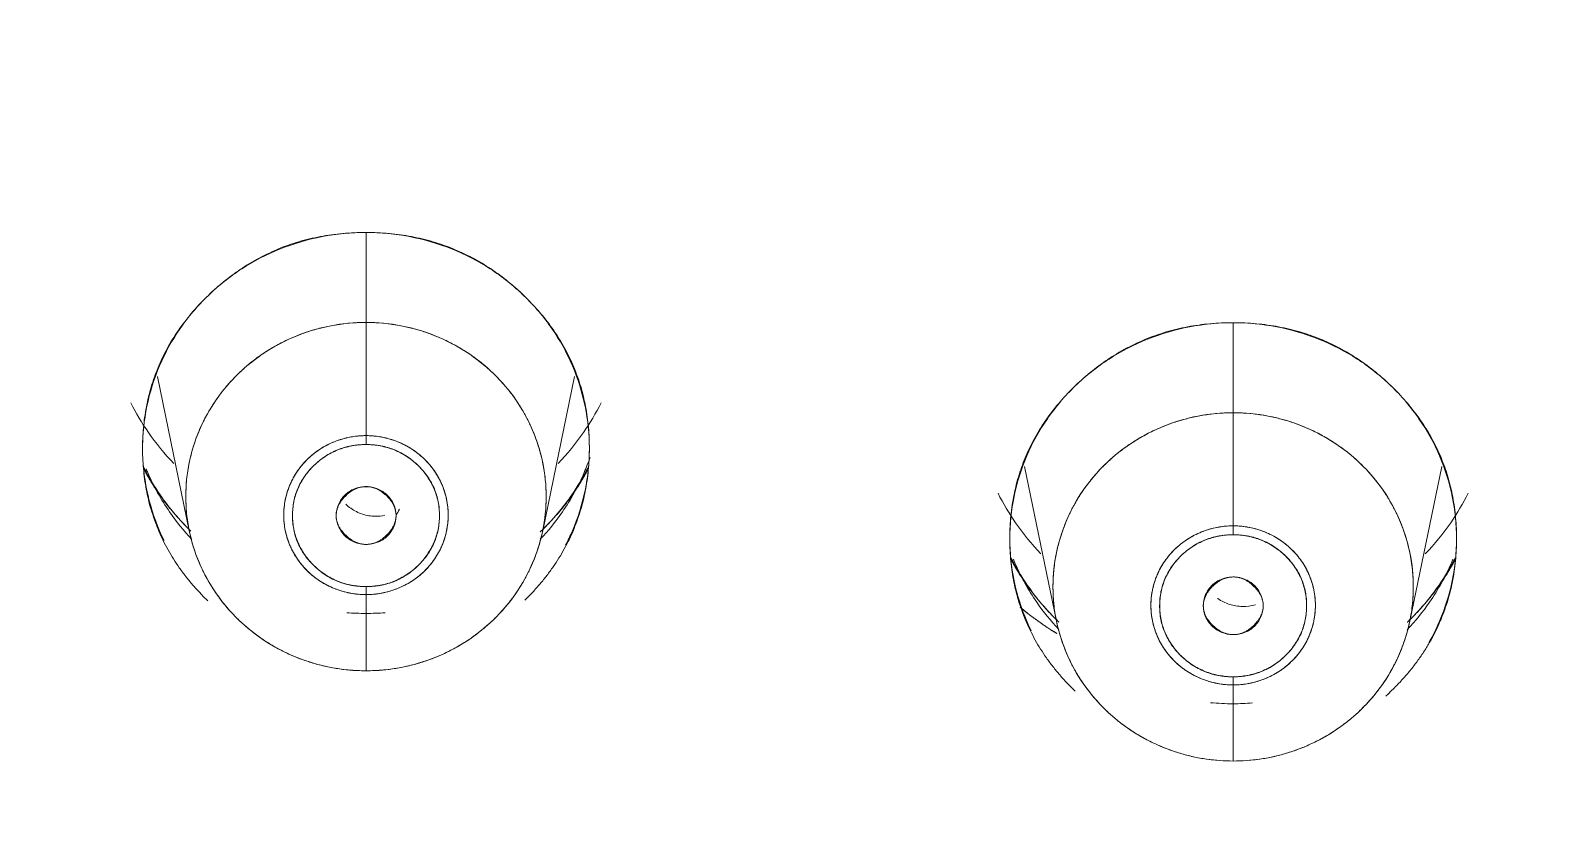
# Model space of a CAD drawing. Header units: inches. Extents: x 1105 to 1525, y -292 to 302.
# Drawn here: x 1171.19 to 1182.61, y -8.51 to -2.48 of the extents above; entities that cross this region are included whole.
import ezdxf

# ---------------------------------------------------------------- set-up
doc = ezdxf.new("R2010")
doc.units = ezdxf.units.IN
doc.header["$LTSCALE"] = 2.42
doc.header["$MEASUREMENT"] = 0
doc.layers.get('0').update_dxf_attribs({"linetype": 'CONTINUOUS'})

msp = doc.modelspace()

# ---------------------------------------------------------------- linework, layer by layer
at = {"linetype": 'Continuous', "lineweight": 18, "extrusion": (0, 1, 0)}
for p, q in [((1172.137, -5.074), (1172.376, -6.231)), ((1175.025, -6.231), (1175.264, -5.074)), ((1178.637, -5.75), (1178.876, -6.907)), ((1181.525, -6.907), (1181.764, -5.75))]:
    msp.add_line(p, q, dxfattribs=at)
at = {"linetype": 'Continuous', "lineweight": 18}
for points, degree, knots in [([(1183.16, -24.844), (1173.054, -20.203), (1165.122, -12.575), (1157.612, -5.352), (1152.851, 3.801), (1148.1, 12.935), (1146.579, 23.056), (1145.102, 32.89), (1146.829, 42.688), (1148.577, 52.61), (1153.437, 61.514), (1158.373, 70.556), (1166.012, 77.63), (1173.092, 84.183), (1181.872, 88.451), (1188.537, 91.69), (1195.817, 93.394)], 2, [0, 0, 0, 0.125, 0.125, 0.25, 0.25, 0.375, 0.375, 0.5, 0.5, 0.625, 0.625, 0.75, 0.75, 0.875, 0.875, 1, 1, 1]), ([(1195.817, 93.394), (1194.604, 93.111), (1192.161, 92.467), (1188.553, 91.294), (1184.946, 89.889), (1181.244, 88.191), (1177.326, 86.085), (1173.184, 83.461), (1169.003, 80.328), (1165, 76.776), (1161.318, 72.914), (1157.993, 68.788), (1155.031, 64.407), (1152.453, 59.802), (1150.289, 55.026), (1148.555, 50.141), (1147.254, 45.198), (1146.376, 40.219), (1145.911, 35.194), (1145.864, 30.105), (1146.249, 24.963), (1147.079, 19.816), (1148.354, 14.729), (1150.061, 9.758), (1152.188, 4.944), (1154.719, 0.32), (1157.639, -4.089), (1160.936, -8.26), (1164.57, -12.14), (1168.497, -15.693), (1172.779, -18.975), (1177.638, -22.093), (1181.216, -23.951), (1183.16, -24.844)], 3, [0, 0, 0, 0, 0.02331, 0.047285, 0.07108, 0.095945, 0.123802, 0.154795, 0.1884, 0.222556, 0.25624, 0.289837, 0.323579, 0.357347, 0.390978, 0.424296, 0.45713, 0.48953, 0.52189, 0.554616, 0.587855, 0.621501, 0.655267, 0.688982, 0.722689, 0.756391, 0.790045, 0.823824, 0.857771, 0.891138, 0.924242, 0.959792, 1, 1, 1, 1]), ([(1195.887, 93.19), (1194.269, 92.811), (1192.665, 92.372), (1189.498, 91.376), (1187.934, 90.819), (1184.855, 89.592), (1183.34, 88.921), (1180.368, 87.468), (1178.911, 86.687), (1176.063, 85.018), (1174.672, 84.131), (1171.966, 82.256), (1170.649, 81.268), (1168.1, 79.198), (1166.866, 78.116), (1164.488, 75.862), (1163.344, 74.692), (1161.153, 72.269), (1160.105, 71.017), (1158.113, 68.438), (1157.168, 67.112), (1155.387, 64.394), (1154.55, 63.001), (1152.99, 60.158), (1152.267, 58.708), (1150.938, 55.758), (1150.332, 54.258), (1149.241, 51.218), (1148.756, 49.678), (1147.91, 46.566), (1147.549, 44.995), (1146.953, 41.829), (1146.718, 40.235), (1146.376, 37.035), (1146.269, 35.429), (1146.182, 32.212), (1146.202, 30.603), (1146.372, 27.389), (1146.52, 25.786), (1146.944, 22.595), (1147.22, 21.007), (1147.897, 17.857), (1148.298, 16.294), (1149.223, 13.203), (1149.748, 11.675), (1150.916, 8.662), (1151.56, 7.178), (1152.965, 4.26), (1153.725, 2.828), (1155.357, 0.023), (1156.229, -1.349), (1158.08, -4.024), (1159.058, -5.327), (1161.116, -7.857), (1162.195, -9.084), (1164.448, -11.454), (1165.622, -12.597), (1168.057, -14.792), (1169.318, -15.845), (1171.92, -17.853), (1173.26, -18.809), (1176.014, -20.619), (1177.427, -21.473), (1179.594, -22.672), (1180.325, -23.059), (1181.8, -23.805), (1182.545, -24.164), (1183.297, -24.509)], 3, [0, 0, 0, 0, 0.03125, 0.03125, 0.0625, 0.0625, 0.09375, 0.09375, 0.125, 0.125, 0.15625, 0.15625, 0.1875, 0.1875, 0.21875, 0.21875, 0.25, 0.25, 0.28125, 0.28125, 0.3125, 0.3125, 0.34375, 0.34375, 0.375, 0.375, 0.40625, 0.40625, 0.4375, 0.4375, 0.46875, 0.46875, 0.5, 0.5, 0.53125, 0.53125, 0.5625, 0.5625, 0.59375, 0.59375, 0.625, 0.625, 0.65625, 0.65625, 0.6875, 0.6875, 0.71875, 0.71875, 0.75, 0.75, 0.78125, 0.78125, 0.8125, 0.8125, 0.84375, 0.84375, 0.875, 0.875, 0.90625, 0.90625, 0.9375, 0.9375, 0.96875, 0.96875, 0.984375, 0.984375, 1, 1, 1, 1]), ([(1183.289, -24.505), (1181.354, -23.617), (1177.792, -21.767), (1172.956, -18.664), (1168.694, -15.396), (1164.784, -11.86), (1161.167, -7.998), (1157.885, -3.846), (1154.979, 0.543), (1152.459, 5.146), (1150.342, 9.938), (1148.642, 14.885), (1147.374, 19.949), (1146.548, 25.073), (1146.164, 30.191), (1146.211, 35.257), (1146.674, 40.259), (1147.548, 45.215), (1148.843, 50.135), (1150.569, 54.998), (1152.723, 59.751), (1155.289, 64.335), (1158.238, 68.696), (1161.548, 72.803), (1165.213, 76.647), (1169.197, 80.184), (1173.359, 83.302), (1177.482, 85.914), (1181.382, 88.011), (1185.067, 89.7), (1188.657, 91.099), (1192.249, 92.266), (1194.68, 92.907), (1195.887, 93.19)], 3, [0, 0, 0, 0, 0.040208, 0.075758, 0.108862, 0.142229, 0.176176, 0.209955, 0.243609, 0.277311, 0.311018, 0.344733, 0.378499, 0.412145, 0.445384, 0.47811, 0.51047, 0.54287, 0.575704, 0.609022, 0.642653, 0.676421, 0.710163, 0.74376, 0.777444, 0.8116, 0.845205, 0.876198, 0.904055, 0.92892, 0.952715, 0.97669, 1, 1, 1, 1]), ([(1195.942, 92.944), (1195.278, 92.788), (1193.932, 92.452), (1191.85, 91.861), (1189.626, 91.148), (1187.206, 90.273), (1184.57, 89.197), (1181.68, 87.861), (1178.509, 86.193), (1175.108, 84.144), (1171.604, 81.714), (1168.128, 78.936), (1164.76, 75.832), (1161.565, 72.424), (1158.626, 68.779), (1156.017, 64.998), (1153.763, 61.162), (1151.828, 57.263), (1150.148, 53.183), (1148.696, 48.764), (1147.526, 43.952), (1146.74, 38.894), (1146.394, 33.871), (1146.456, 29.107), (1146.854, 24.645), (1147.546, 20.374), (1148.538, 16.159), (1149.858, 11.935), (1151.527, 7.71), (1153.556, 3.523), (1155.953, -0.594), (1158.733, -4.617), (1161.903, -8.507), (1165.434, -12.192), (1169.312, -15.634), (1173.576, -18.842), (1178.27, -21.793), (1181.643, -23.525), (1183.389, -24.327)], 3, [0, 0, 0, 0, 0.012877, 0.026182, 0.040866, 0.057017, 0.074851, 0.094746, 0.117357, 0.142822, 0.1702, 0.198546, 0.22774, 0.257817, 0.288122, 0.317765, 0.346344, 0.374075, 0.40202, 0.431901, 0.46441, 0.498312, 0.531537, 0.562478, 0.591123, 0.618801, 0.646723, 0.67536, 0.704779, 0.734836, 0.765433, 0.796801, 0.829058, 0.861893, 0.894616, 0.928155, 0.963584, 1, 1, 1, 1]), ([(1183.475, -24.204), (1181.734, -23.404), (1178.372, -21.678), (1173.692, -18.736), (1169.441, -15.537), (1165.576, -12.106), (1162.055, -8.433), (1158.895, -4.554), (1156.123, -0.544), (1153.734, 3.56), (1151.711, 7.734), (1150.047, 11.946), (1148.731, 16.157), (1147.742, 20.36), (1147.053, 24.618), (1146.656, 29.066), (1146.594, 33.815), (1146.939, 38.822), (1147.722, 43.865), (1148.889, 48.662), (1150.336, 53.068), (1152.011, 57.135), (1153.94, 61.022), (1156.188, 64.846), (1158.788, 68.615), (1161.718, 72.249), (1164.903, 75.646), (1168.261, 78.741), (1171.726, 81.511), (1175.219, 83.933), (1178.61, 85.976), (1181.771, 87.638), (1184.652, 88.97), (1187.28, 90.043), (1189.693, 90.915), (1191.91, 91.625), (1193.986, 92.214), (1195.327, 92.55), (1195.989, 92.705)], 3, [0, 0, 0, 0, 0.036416, 0.071845, 0.105384, 0.138107, 0.170942, 0.203199, 0.234567, 0.265164, 0.295221, 0.32464, 0.353277, 0.381199, 0.408877, 0.437522, 0.468463, 0.501688, 0.53559, 0.568099, 0.59798, 0.625925, 0.653656, 0.682235, 0.711878, 0.742183, 0.77226, 0.801454, 0.8298, 0.857178, 0.882643, 0.905254, 0.925149, 0.942983, 0.959134, 0.973818, 0.987123, 1, 1, 1, 1]), ([(1195.989, 92.705), (1190.909, 91.516), (1186.093, 89.553), (1178.41, 86.421), (1171.798, 81.502), (1163.367, 75.231), (1157.464, 66.671), (1151.741, 58.371), (1148.987, 48.775), (1147.391, 43.216), (1146.878, 37.49), (1146.396, 32.1), (1146.878, 26.727), (1147.761, 16.884), (1151.751, 7.786), (1153.875, 2.943), (1156.81, -1.487), (1159.909, -6.167), (1163.819, -10.247), (1167.839, -14.442), (1172.559, -17.845), (1177.695, -21.549), (1183.475, -24.204)], 2, [0, 0, 0, 0.125, 0.125, 0.25, 0.25, 0.375, 0.375, 0.5, 0.5, 0.5625, 0.5625, 0.625, 0.625, 0.75, 0.75, 0.8125, 0.8125, 0.875, 0.875, 0.9375, 0.9375, 1, 1, 1]), ([(1181.299, -25.267), (1178.565, -23.938), (1173.289, -20.914), (1166.096, -15.37), (1159.761, -8.923), (1154.404, -1.695), (1150.129, 6.176), (1147.016, 14.541), (1145.124, 23.24), (1144.7, 29.152), (1144.7, 32.107)], 3, [0, 0, 0, 0, 0.125, 0.25, 0.375, 0.5, 0.625, 0.75, 0.875, 1, 1, 1, 1]), ([(1146.442, 13.676), (1146.707, 12.831), (1147.323, 10.992), (1148.422, 8.138), (1149.773, 5.076), (1151.355, 1.962), (1153.141, -1.124), (1154.99, -3.944), (1156.927, -6.599), (1159.002, -9.176), (1161.479, -11.936), (1164.399, -14.828), (1167.806, -17.791), (1171.739, -20.752), (1176.104, -23.553), (1179.234, -25.214), (1180.83, -25.981)], 3, [0, 0, 0, 0, 0.04888, 0.107521, 0.171529, 0.236779, 0.30327, 0.371003, 0.42517, 0.486582, 0.555287, 0.631283, 0.71457, 0.805147, 0.903011, 1, 1, 1, 1]), ([(1173.701, -3.996), (1173.591, -3.996), (1173.481, -4.006), (1173.266, -4.048), (1173.161, -4.078), (1172.958, -4.16), (1172.861, -4.21), (1172.679, -4.327), (1172.594, -4.395), (1172.439, -4.544), (1172.369, -4.627), (1172.247, -4.803), (1172.196, -4.897), (1172.112, -5.092), (1172.08, -5.194), (1172.037, -5.402), (1172.026, -5.507), (1172.026, -5.719), (1172.037, -5.825), (1172.08, -6.033), (1172.112, -6.134), (1172.164, -6.256), (1172.175, -6.281), (1172.187, -6.304)], 3, [0, 0, 0, 0, 0.097575, 0.097575, 0.195151, 0.195151, 0.292726, 0.292726, 0.390301, 0.390301, 0.487876, 0.487876, 0.585452, 0.585452, 0.683027, 0.683027, 0.780602, 0.780602, 0.878177, 0.878177, 0.975753, 0.975753, 1, 1, 1, 1]), ([(1172.516, -6.757), (1172.026, -6.284), (1172.026, -4.944), (1173.006, -3.996), (1173.701, -3.996)], 2, [0, 0, 0, 0.333319, 0.66666, 1, 1, 1]), ([(1175.197, -6.339), (1175.215, -6.304), (1175.232, -6.268), (1175.289, -6.134), (1175.321, -6.033), (1175.364, -5.825), (1175.375, -5.719), (1175.375, -5.507), (1175.364, -5.402), (1175.321, -5.194), (1175.289, -5.092), (1175.206, -4.897), (1175.154, -4.803), (1175.032, -4.627), (1174.962, -4.544), (1174.807, -4.395), (1174.722, -4.327), (1174.54, -4.21), (1174.443, -4.16), (1174.24, -4.078), (1174.135, -4.048), (1173.92, -4.006), (1173.81, -3.996), (1173.701, -3.996)], 3, [0, 0, 0, 0, 0.035796, 0.035796, 0.132217, 0.132217, 0.228637, 0.228637, 0.325057, 0.325057, 0.421478, 0.421478, 0.517898, 0.517898, 0.614318, 0.614318, 0.710739, 0.710739, 0.807159, 0.807159, 0.90358, 0.90358, 1, 1, 1, 1]), ([(1173.701, -3.996), (1174.394, -3.996), (1175.375, -4.942), (1175.375, -6.277), (1174.892, -6.75)], 2, [0, 0, 0, 0.334176, 0.668351, 1, 1, 1]), ([(1173.701, -7.28), (1173.612, -7.28), (1173.524, -7.272), (1173.35, -7.238), (1173.265, -7.213), (1173.102, -7.148), (1173.024, -7.108), (1172.877, -7.013), (1172.808, -6.958), (1172.683, -6.837), (1172.627, -6.771), (1172.528, -6.629), (1172.486, -6.553), (1172.419, -6.396), (1172.393, -6.314), (1172.358, -6.146), (1172.35, -6.061), (1172.35, -5.89), (1172.358, -5.804), (1172.393, -5.637), (1172.419, -5.555), (1172.486, -5.397), (1172.528, -5.321), (1172.627, -5.179), (1172.683, -5.113), (1172.808, -4.992), (1172.877, -4.938), (1173.024, -4.843), (1173.102, -4.802), (1173.265, -4.737), (1173.35, -4.712), (1173.524, -4.679), (1173.612, -4.67), (1173.701, -4.67)], 3, [0, 0, 0, 0, 0.0625, 0.0625, 0.125, 0.125, 0.1875, 0.1875, 0.25, 0.25, 0.3125, 0.3125, 0.375, 0.375, 0.4375, 0.4375, 0.5, 0.5, 0.5625, 0.5625, 0.625, 0.625, 0.6875, 0.6875, 0.75, 0.75, 0.8125, 0.8125, 0.875, 0.875, 0.9375, 0.9375, 1, 1, 1, 1]), ([(1173.701, -4.67), (1173.789, -4.67), (1173.877, -4.679), (1174.051, -4.712), (1174.136, -4.737), (1174.299, -4.802), (1174.377, -4.843), (1174.524, -4.938), (1174.593, -4.992), (1174.718, -5.113), (1174.775, -5.179), (1174.873, -5.321), (1174.915, -5.397), (1174.982, -5.555), (1175.008, -5.637), (1175.043, -5.804), (1175.051, -5.89), (1175.051, -6.061), (1175.043, -6.146), (1175.008, -6.314), (1174.982, -6.396), (1174.915, -6.553), (1174.873, -6.629), (1174.775, -6.771), (1174.718, -6.837), (1174.593, -6.958), (1174.524, -7.013), (1174.377, -7.108), (1174.299, -7.148), (1174.136, -7.213), (1174.051, -7.238), (1173.877, -7.272), (1173.789, -7.28), (1173.701, -7.28)], 3, [0, 0, 0, 0, 0.0625, 0.0625, 0.125, 0.125, 0.1875, 0.1875, 0.25, 0.25, 0.3125, 0.3125, 0.375, 0.375, 0.4375, 0.4375, 0.5, 0.5, 0.5625, 0.5625, 0.625, 0.625, 0.6875, 0.6875, 0.75, 0.75, 0.8125, 0.8125, 0.875, 0.875, 0.9375, 0.9375, 1, 1, 1, 1]), ([(1180.201, -4.672), (1180.091, -4.672), (1179.981, -4.682), (1179.766, -4.724), (1179.661, -4.755), (1179.458, -4.836), (1179.361, -4.886), (1179.179, -5.003), (1179.094, -5.071), (1178.939, -5.221), (1178.869, -5.303), (1178.747, -5.479), (1178.696, -5.573), (1178.612, -5.768), (1178.58, -5.87), (1178.537, -6.078), (1178.526, -6.184), (1178.526, -6.395), (1178.537, -6.501), (1178.58, -6.709), (1178.612, -6.811), (1178.664, -6.933), (1178.675, -6.957), (1178.687, -6.98)], 3, [0, 0, 0, 0, 0.097575, 0.097575, 0.195151, 0.195151, 0.292726, 0.292726, 0.390301, 0.390301, 0.487876, 0.487876, 0.585452, 0.585452, 0.683027, 0.683027, 0.780602, 0.780602, 0.878177, 0.878177, 0.975753, 0.975753, 1, 1, 1, 1]), ([(1179.016, -7.433), (1178.526, -6.96), (1178.526, -5.62), (1179.506, -4.672), (1180.201, -4.672)], 2, [0, 0, 0, 0.333319, 0.66666, 1, 1, 1]), ([(1181.667, -7.069), (1181.697, -7.017), (1181.724, -6.963), (1181.789, -6.811), (1181.821, -6.709), (1181.864, -6.501), (1181.875, -6.395), (1181.875, -6.184), (1181.864, -6.078), (1181.821, -5.87), (1181.789, -5.768), (1181.706, -5.573), (1181.654, -5.479), (1181.532, -5.303), (1181.462, -5.221), (1181.307, -5.071), (1181.222, -5.003), (1181.04, -4.886), (1180.943, -4.836), (1180.74, -4.755), (1180.635, -4.724), (1180.42, -4.682), (1180.31, -4.672), (1180.201, -4.672)], 3, [0, 0, 0, 0, 0.053232, 0.053232, 0.147909, 0.147909, 0.242586, 0.242586, 0.337262, 0.337262, 0.431939, 0.431939, 0.526616, 0.526616, 0.621293, 0.621293, 0.71597, 0.71597, 0.810646, 0.810646, 0.905323, 0.905323, 1, 1, 1, 1]), ([(1180.201, -4.672), (1180.894, -4.672), (1181.875, -5.619), (1181.875, -6.958), (1181.364, -7.452), (1181.344, -7.471)], 2, [0, 0, 0, 0.328859, 0.657719, 0.986578, 1, 1, 1]), ([(1171.938, -5.273), (1171.977, -5.35), (1172.021, -5.424), (1172.127, -5.577), (1172.19, -5.655), (1172.26, -5.728)], 3, [0, 0, 0, 0, 0.461241, 0.461241, 1, 1, 1, 1]), ([(1172.26, -5.728), (1172.19, -5.655), (1172.127, -5.577), (1172.021, -5.424), (1171.977, -5.35), (1171.938, -5.273)], 3, [0, 0, 0, 0, 0.538758, 0.538758, 1, 1, 1, 1]), ([(1175.141, -5.728), (1175.211, -5.655), (1175.274, -5.577), (1175.38, -5.424), (1175.424, -5.35), (1175.463, -5.273)], 3, [0, 0, 0, 0, 0.538758, 0.538758, 1, 1, 1, 1]), ([(1175.463, -5.273), (1175.424, -5.35), (1175.38, -5.424), (1175.274, -5.577), (1175.211, -5.655), (1175.141, -5.728)], 3, [0, 0, 0, 0, 0.461241, 0.461241, 1, 1, 1, 1]), ([(1180.201, -7.956), (1180.112, -7.956), (1180.024, -7.948), (1179.85, -7.914), (1179.765, -7.889), (1179.602, -7.824), (1179.524, -7.784), (1179.377, -7.689), (1179.308, -7.634), (1179.183, -7.514), (1179.127, -7.447), (1179.028, -7.305), (1178.986, -7.23), (1178.919, -7.072), (1178.893, -6.99), (1178.858, -6.822), (1178.85, -6.737), (1178.85, -6.566), (1178.858, -6.481), (1178.893, -6.313), (1178.919, -6.231), (1178.986, -6.073), (1179.028, -5.997), (1179.127, -5.855), (1179.183, -5.789), (1179.308, -5.668), (1179.377, -5.614), (1179.524, -5.519), (1179.602, -5.479), (1179.765, -5.413), (1179.85, -5.388), (1180.024, -5.355), (1180.112, -5.347), (1180.201, -5.347)], 3, [0, 0, 0, 0, 0.0625, 0.0625, 0.125, 0.125, 0.1875, 0.1875, 0.25, 0.25, 0.3125, 0.3125, 0.375, 0.375, 0.4375, 0.4375, 0.5, 0.5, 0.5625, 0.5625, 0.625, 0.625, 0.6875, 0.6875, 0.75, 0.75, 0.8125, 0.8125, 0.875, 0.875, 0.9375, 0.9375, 1, 1, 1, 1]), ([(1180.201, -5.347), (1180.289, -5.347), (1180.377, -5.355), (1180.551, -5.388), (1180.636, -5.413), (1180.799, -5.479), (1180.877, -5.519), (1181.024, -5.614), (1181.093, -5.668), (1181.218, -5.789), (1181.275, -5.855), (1181.373, -5.997), (1181.415, -6.073), (1181.482, -6.231), (1181.508, -6.313), (1181.543, -6.481), (1181.551, -6.566), (1181.551, -6.737), (1181.543, -6.822), (1181.508, -6.99), (1181.482, -7.072), (1181.415, -7.23), (1181.373, -7.305), (1181.275, -7.447), (1181.218, -7.514), (1181.093, -7.634), (1181.024, -7.689), (1180.877, -7.784), (1180.799, -7.824), (1180.636, -7.889), (1180.551, -7.914), (1180.377, -7.948), (1180.289, -7.956), (1180.201, -7.956)], 3, [0, 0, 0, 0, 0.0625, 0.0625, 0.125, 0.125, 0.1875, 0.1875, 0.25, 0.25, 0.3125, 0.3125, 0.375, 0.375, 0.4375, 0.4375, 0.5, 0.5, 0.5625, 0.5625, 0.625, 0.625, 0.6875, 0.6875, 0.75, 0.75, 0.8125, 0.8125, 0.875, 0.875, 0.9375, 0.9375, 1, 1, 1, 1]), ([(1173.701, -5.518), (1173.66, -5.518), (1173.62, -5.522), (1173.541, -5.537), (1173.502, -5.549), (1173.427, -5.578), (1173.391, -5.597), (1173.324, -5.64), (1173.293, -5.665), (1173.236, -5.72), (1173.21, -5.75), (1173.165, -5.815), (1173.146, -5.85), (1173.115, -5.922), (1173.104, -5.959), (1173.088, -6.036), (1173.084, -6.075), (1173.084, -6.153), (1173.088, -6.192), (1173.104, -6.268), (1173.115, -6.306), (1173.146, -6.378), (1173.165, -6.412), (1173.21, -6.477), (1173.236, -6.507), (1173.293, -6.563), (1173.324, -6.587), (1173.391, -6.631), (1173.427, -6.649), (1173.502, -6.679), (1173.541, -6.69), (1173.62, -6.706), (1173.66, -6.709), (1173.701, -6.709)], 3, [0, 0, 0, 0, 0.0625, 0.0625, 0.125, 0.125, 0.1875, 0.1875, 0.25, 0.25, 0.3125, 0.3125, 0.375, 0.375, 0.4375, 0.4375, 0.5, 0.5, 0.5625, 0.5625, 0.625, 0.625, 0.6875, 0.6875, 0.75, 0.75, 0.8125, 0.8125, 0.875, 0.875, 0.9375, 0.9375, 1, 1, 1, 1]), ([(1173.701, -6.649), (1173.664, -6.649), (1173.628, -6.645), (1173.558, -6.632), (1173.523, -6.622), (1173.456, -6.595), (1173.424, -6.578), (1173.365, -6.54), (1173.337, -6.518), (1173.286, -6.468), (1173.263, -6.441), (1173.223, -6.383), (1173.205, -6.352), (1173.178, -6.288), (1173.167, -6.255), (1173.153, -6.186), (1173.15, -6.152), (1173.15, -6.082), (1173.153, -6.047), (1173.167, -5.979), (1173.178, -5.945), (1173.205, -5.881), (1173.223, -5.85), (1173.263, -5.792), (1173.286, -5.765), (1173.337, -5.716), (1173.365, -5.694), (1173.424, -5.655), (1173.456, -5.639), (1173.523, -5.612), (1173.558, -5.602), (1173.628, -5.588), (1173.664, -5.585), (1173.701, -5.585)], 3, [0, 0, 0, 0, 0.0625, 0.0625, 0.125, 0.125, 0.1875, 0.1875, 0.25, 0.25, 0.3125, 0.3125, 0.375, 0.375, 0.4375, 0.4375, 0.5, 0.5, 0.5625, 0.5625, 0.625, 0.625, 0.6875, 0.6875, 0.75, 0.75, 0.8125, 0.8125, 0.875, 0.875, 0.9375, 0.9375, 1, 1, 1, 1]), ([(1173.701, -6.709), (1173.741, -6.709), (1173.781, -6.706), (1173.86, -6.69), (1173.899, -6.679), (1173.974, -6.649), (1174.01, -6.631), (1174.077, -6.587), (1174.108, -6.563), (1174.165, -6.507), (1174.191, -6.477), (1174.236, -6.412), (1174.255, -6.378), (1174.286, -6.306), (1174.297, -6.268), (1174.313, -6.192), (1174.317, -6.153), (1174.317, -6.075), (1174.313, -6.036), (1174.297, -5.959), (1174.286, -5.922), (1174.255, -5.85), (1174.236, -5.815), (1174.191, -5.75), (1174.165, -5.72), (1174.108, -5.665), (1174.077, -5.64), (1174.01, -5.597), (1173.974, -5.578), (1173.899, -5.549), (1173.86, -5.537), (1173.781, -5.522), (1173.741, -5.518), (1173.701, -5.518)], 3, [0, 0, 0, 0, 0.0625, 0.0625, 0.125, 0.125, 0.1875, 0.1875, 0.25, 0.25, 0.3125, 0.3125, 0.375, 0.375, 0.4375, 0.4375, 0.5, 0.5, 0.5625, 0.5625, 0.625, 0.625, 0.6875, 0.6875, 0.75, 0.75, 0.8125, 0.8125, 0.875, 0.875, 0.9375, 0.9375, 1, 1, 1, 1]), ([(1173.701, -5.585), (1173.737, -5.585), (1173.773, -5.588), (1173.843, -5.602), (1173.878, -5.612), (1173.945, -5.639), (1173.977, -5.655), (1174.036, -5.694), (1174.064, -5.716), (1174.115, -5.765), (1174.138, -5.792), (1174.178, -5.85), (1174.196, -5.881), (1174.223, -5.945), (1174.234, -5.979), (1174.248, -6.047), (1174.251, -6.082), (1174.251, -6.152), (1174.248, -6.186), (1174.234, -6.255), (1174.223, -6.288), (1174.196, -6.352), (1174.178, -6.383), (1174.138, -6.441), (1174.115, -6.468), (1174.064, -6.518), (1174.036, -6.54), (1173.977, -6.578), (1173.945, -6.595), (1173.878, -6.622), (1173.843, -6.632), (1173.773, -6.645), (1173.737, -6.649), (1173.701, -6.649)], 3, [0, 0, 0, 0, 0.0625, 0.0625, 0.125, 0.125, 0.1875, 0.1875, 0.25, 0.25, 0.3125, 0.3125, 0.375, 0.375, 0.4375, 0.4375, 0.5, 0.5, 0.5625, 0.5625, 0.625, 0.625, 0.6875, 0.6875, 0.75, 0.75, 0.8125, 0.8125, 0.875, 0.875, 0.9375, 0.9375, 1, 1, 1, 1]), ([(1175.007, -6.294), (1175.067, -6.231), (1175.123, -6.162), (1175.237, -5.997), (1175.292, -5.898), (1175.352, -5.757), (1175.367, -5.719), (1175.38, -5.681)], 3, [0, 0, 0, 0, 0.361583, 0.361583, 0.829803, 0.829803, 1, 1, 1, 1]), ([(1172.036, -5.759), (1172.072, -5.829), (1172.113, -5.897), (1172.225, -6.059), (1172.303, -6.151), (1172.388, -6.234)], 3, [0, 0, 0, 0, 0.39985, 0.39985, 1, 1, 1, 1]), ([(1172.054, -5.768), (1172.057, -5.777), (1172.061, -5.786), (1172.109, -5.898), (1172.164, -5.997), (1172.279, -6.163), (1172.335, -6.232), (1172.396, -6.296)], 3, [0, 0, 0, 0, 0.04709, 0.04709, 0.582208, 0.582208, 1, 1, 1, 1]), ([(1172.396, -6.296), (1172.335, -6.232), (1172.279, -6.163), (1172.164, -5.997), (1172.109, -5.898), (1172.061, -5.786), (1172.057, -5.777), (1172.054, -5.768)], 3, [0, 0, 0, 0, 0.417793, 0.417793, 0.95291, 0.95291, 1, 1, 1, 1]), ([(1175.362, -5.775), (1175.232, -6.022), (1175.009, -6.237), (1175.006, -6.24)], 2, [0, 0, 0, 0.985469, 1, 1, 1]), ([(1175.006, -6.24), (1175.008, -6.238), (1175.01, -6.236), (1175.098, -6.151), (1175.176, -6.059), (1175.288, -5.897), (1175.329, -5.829), (1175.365, -5.759)], 3, [0, 0, 0, 0, 0.014636, 0.014636, 0.606002, 0.606002, 1, 1, 1, 1]), ([(1175.347, -5.767), (1175.344, -5.776), (1175.34, -5.786), (1175.292, -5.898), (1175.237, -5.997), (1175.123, -6.162), (1175.067, -6.231), (1175.007, -6.294)], 3, [0, 0, 0, 0, 0.047946, 0.047946, 0.585147, 0.585147, 1, 1, 1, 1]), ([(1173.926, -6.117), (1173.926, -6.089), (1173.92, -6.06), (1173.897, -6.008), (1173.88, -5.984), (1173.839, -5.944), (1173.814, -5.928), (1173.759, -5.906), (1173.73, -5.901), (1173.671, -5.9), (1173.642, -5.906), (1173.588, -5.927), (1173.563, -5.943), (1173.522, -5.983), (1173.505, -6.007), (1173.483, -6.06), (1173.477, -6.088), (1173.477, -6.117)], 3, [0, 0, 0, 0, 0.125, 0.125, 0.25, 0.25, 0.375, 0.375, 0.5, 0.5, 0.625, 0.625, 0.75, 0.75, 0.875, 0.875, 1, 1, 1, 1]), ([(1173.477, -6.117), (1173.478, -6.039), (1173.616, -5.901), (1173.702, -5.9), (1173.783, -5.9), (1173.856, -5.97), (1173.925, -6.037), (1173.926, -6.117)], 2, [0, 0, 0, 0.25, 0.5, 0.5, 0.75, 0.75, 1, 1, 1]), ([(1173.842, -6.115), (1173.818, -6.12), (1173.762, -6.126), (1173.672, -6.111), (1173.599, -6.074), (1173.561, -6.043), (1173.549, -6.031)], 3, [0, 0, 0, 0, 0.22914, 0.538236, 0.845989, 1, 1, 1, 1]), ([(1178.438, -5.95), (1178.477, -6.026), (1178.521, -6.1), (1178.627, -6.253), (1178.69, -6.331), (1178.76, -6.404)], 3, [0, 0, 0, 0, 0.461241, 0.461241, 1, 1, 1, 1]), ([(1178.76, -6.404), (1178.69, -6.331), (1178.627, -6.253), (1178.521, -6.1), (1178.477, -6.026), (1178.438, -5.95)], 3, [0, 0, 0, 0, 0.538758, 0.538758, 1, 1, 1, 1]), ([(1181.641, -6.404), (1181.711, -6.331), (1181.774, -6.253), (1181.88, -6.1), (1181.924, -6.026), (1181.963, -5.95)], 3, [0, 0, 0, 0, 0.538758, 0.538758, 1, 1, 1, 1]), ([(1181.963, -5.95), (1181.924, -6.026), (1181.88, -6.1), (1181.774, -6.253), (1181.711, -6.331), (1181.641, -6.404)], 3, [0, 0, 0, 0, 0.461241, 0.461241, 1, 1, 1, 1]), ([(1173.477, -6.117), (1173.477, -6.145), (1173.483, -6.173), (1173.505, -6.224), (1173.522, -6.248), (1173.563, -6.289), (1173.588, -6.305), (1173.642, -6.327), (1173.671, -6.333), (1173.73, -6.333), (1173.759, -6.328), (1173.814, -6.307), (1173.839, -6.291), (1173.88, -6.251), (1173.897, -6.227), (1173.92, -6.174), (1173.926, -6.146), (1173.926, -6.117)], 3, [0, 0, 0, 0, 0.125, 0.125, 0.25, 0.25, 0.375, 0.375, 0.5, 0.5, 0.625, 0.625, 0.75, 0.75, 0.875, 0.875, 1, 1, 1, 1]), ([(1173.926, -6.117), (1173.925, -6.194), (1173.787, -6.332), (1173.702, -6.333), (1173.621, -6.334), (1173.547, -6.263), (1173.478, -6.196), (1173.477, -6.117)], 2, [0, 0, 0, 0.25, 0.5, 0.5, 0.75, 0.75, 1, 1, 1]), ([(1180.201, -6.194), (1180.16, -6.194), (1180.12, -6.198), (1180.041, -6.213), (1180.002, -6.225), (1179.927, -6.255), (1179.891, -6.273), (1179.824, -6.316), (1179.793, -6.341), (1179.736, -6.396), (1179.71, -6.427), (1179.665, -6.491), (1179.646, -6.526), (1179.615, -6.598), (1179.604, -6.636), (1179.588, -6.712), (1179.584, -6.751), (1179.584, -6.829), (1179.588, -6.868), (1179.604, -6.944), (1179.615, -6.982), (1179.646, -7.054), (1179.665, -7.089), (1179.71, -7.153), (1179.736, -7.184), (1179.793, -7.239), (1179.824, -7.264), (1179.891, -7.307), (1179.927, -7.325), (1180.002, -7.355), (1180.041, -7.367), (1180.12, -7.382), (1180.16, -7.386), (1180.201, -7.386)], 3, [0, 0, 0, 0, 0.0625, 0.0625, 0.125, 0.125, 0.1875, 0.1875, 0.25, 0.25, 0.3125, 0.3125, 0.375, 0.375, 0.4375, 0.4375, 0.5, 0.5, 0.5625, 0.5625, 0.625, 0.625, 0.6875, 0.6875, 0.75, 0.75, 0.8125, 0.8125, 0.875, 0.875, 0.9375, 0.9375, 1, 1, 1, 1]), ([(1180.201, -7.325), (1180.164, -7.325), (1180.128, -7.321), (1180.058, -7.308), (1180.023, -7.298), (1179.956, -7.271), (1179.924, -7.255), (1179.865, -7.216), (1179.837, -7.194), (1179.786, -7.144), (1179.763, -7.117), (1179.723, -7.059), (1179.705, -7.029), (1179.678, -6.964), (1179.667, -6.931), (1179.653, -6.863), (1179.65, -6.828), (1179.65, -6.758), (1179.653, -6.723), (1179.667, -6.655), (1179.678, -6.621), (1179.705, -6.557), (1179.723, -6.526), (1179.763, -6.468), (1179.786, -6.441), (1179.837, -6.392), (1179.865, -6.37), (1179.924, -6.331), (1179.956, -6.315), (1180.023, -6.288), (1180.058, -6.278), (1180.128, -6.264), (1180.164, -6.261), (1180.201, -6.261)], 3, [0, 0, 0, 0, 0.0625, 0.0625, 0.125, 0.125, 0.1875, 0.1875, 0.25, 0.25, 0.3125, 0.3125, 0.375, 0.375, 0.4375, 0.4375, 0.5, 0.5, 0.5625, 0.5625, 0.625, 0.625, 0.6875, 0.6875, 0.75, 0.75, 0.8125, 0.8125, 0.875, 0.875, 0.9375, 0.9375, 1, 1, 1, 1]), ([(1180.201, -7.386), (1180.241, -7.386), (1180.281, -7.382), (1180.36, -7.367), (1180.399, -7.355), (1180.474, -7.325), (1180.51, -7.307), (1180.577, -7.264), (1180.608, -7.239), (1180.665, -7.184), (1180.691, -7.153), (1180.736, -7.089), (1180.755, -7.054), (1180.786, -6.982), (1180.797, -6.944), (1180.813, -6.868), (1180.817, -6.829), (1180.817, -6.751), (1180.813, -6.712), (1180.797, -6.636), (1180.786, -6.598), (1180.755, -6.526), (1180.736, -6.491), (1180.691, -6.427), (1180.665, -6.396), (1180.608, -6.341), (1180.577, -6.316), (1180.51, -6.273), (1180.474, -6.255), (1180.399, -6.225), (1180.36, -6.213), (1180.281, -6.198), (1180.241, -6.194), (1180.201, -6.194)], 3, [0, 0, 0, 0, 0.0625, 0.0625, 0.125, 0.125, 0.1875, 0.1875, 0.25, 0.25, 0.3125, 0.3125, 0.375, 0.375, 0.4375, 0.4375, 0.5, 0.5, 0.5625, 0.5625, 0.625, 0.625, 0.6875, 0.6875, 0.75, 0.75, 0.8125, 0.8125, 0.875, 0.875, 0.9375, 0.9375, 1, 1, 1, 1]), ([(1180.201, -6.261), (1180.237, -6.261), (1180.273, -6.264), (1180.343, -6.278), (1180.378, -6.288), (1180.445, -6.315), (1180.477, -6.331), (1180.536, -6.37), (1180.564, -6.392), (1180.615, -6.441), (1180.638, -6.468), (1180.678, -6.526), (1180.696, -6.557), (1180.723, -6.621), (1180.734, -6.655), (1180.748, -6.723), (1180.751, -6.758), (1180.751, -6.828), (1180.748, -6.863), (1180.734, -6.931), (1180.723, -6.964), (1180.696, -7.029), (1180.678, -7.059), (1180.638, -7.117), (1180.615, -7.144), (1180.564, -7.194), (1180.536, -7.216), (1180.477, -7.255), (1180.445, -7.271), (1180.378, -7.298), (1180.343, -7.308), (1180.273, -7.321), (1180.237, -7.325), (1180.201, -7.325)], 3, [0, 0, 0, 0, 0.0625, 0.0625, 0.125, 0.125, 0.1875, 0.1875, 0.25, 0.25, 0.3125, 0.3125, 0.375, 0.375, 0.4375, 0.4375, 0.5, 0.5, 0.5625, 0.5625, 0.625, 0.625, 0.6875, 0.6875, 0.75, 0.75, 0.8125, 0.8125, 0.875, 0.875, 0.9375, 0.9375, 1, 1, 1, 1]), ([(1178.535, -6.433), (1178.571, -6.504), (1178.612, -6.572), (1178.725, -6.736), (1178.803, -6.827), (1178.891, -6.912), (1178.893, -6.914), (1178.895, -6.916)], 3, [0, 0, 0, 0, 0.396762, 0.396762, 0.98543, 0.98543, 1, 1, 1, 1]), ([(1178.895, -6.916), (1178.892, -6.913), (1178.67, -6.698), (1178.539, -6.452)], 2, [0, 0, 0, 0.014518, 1, 1, 1]), ([(1178.554, -6.444), (1178.557, -6.453), (1178.561, -6.462), (1178.609, -6.574), (1178.664, -6.674), (1178.778, -6.838), (1178.834, -6.907), (1178.894, -6.97)], 3, [0, 0, 0, 0, 0.047306, 0.047306, 0.584868, 0.584868, 1, 1, 1, 1]), ([(1178.894, -6.97), (1178.834, -6.907), (1178.778, -6.838), (1178.664, -6.674), (1178.609, -6.574), (1178.561, -6.462), (1178.557, -6.453), (1178.554, -6.444)], 3, [0, 0, 0, 0, 0.415133, 0.415133, 0.952695, 0.952695, 1, 1, 1, 1]), ([(1181.505, -6.973), (1181.566, -6.908), (1181.622, -6.839), (1181.737, -6.674), (1181.792, -6.574), (1181.84, -6.462), (1181.844, -6.453), (1181.847, -6.443)], 3, [0, 0, 0, 0, 0.417513, 0.417513, 0.952273, 0.952273, 1, 1, 1, 1]), ([(1181.847, -6.443), (1181.844, -6.453), (1181.84, -6.462), (1181.792, -6.574), (1181.737, -6.674), (1181.622, -6.839), (1181.566, -6.908), (1181.505, -6.973)], 3, [0, 0, 0, 0, 0.047728, 0.047728, 0.582487, 0.582487, 1, 1, 1, 1]), ([(1181.862, -6.451), (1181.732, -6.698), (1181.509, -6.913), (1181.506, -6.916)], 2, [0, 0, 0, 0.985469, 1, 1, 1]), ([(1181.506, -6.916), (1181.508, -6.914), (1181.51, -6.912), (1181.598, -6.827), (1181.676, -6.736), (1181.789, -6.572), (1181.83, -6.504), (1181.866, -6.433)], 3, [0, 0, 0, 0, 0.014565, 0.014565, 0.60306, 0.60306, 1, 1, 1, 1]), ([(1180.426, -6.793), (1180.426, -6.765), (1180.42, -6.737), (1180.397, -6.684), (1180.38, -6.66), (1180.339, -6.62), (1180.314, -6.604), (1180.259, -6.582), (1180.23, -6.577), (1180.171, -6.576), (1180.142, -6.582), (1180.088, -6.604), (1180.063, -6.619), (1180.022, -6.659), (1180.005, -6.683), (1179.983, -6.736), (1179.977, -6.764), (1179.977, -6.793)], 3, [0, 0, 0, 0, 0.125, 0.125, 0.25, 0.25, 0.375, 0.375, 0.5, 0.5, 0.625, 0.625, 0.75, 0.75, 0.875, 0.875, 1, 1, 1, 1]), ([(1179.977, -6.793), (1179.978, -6.715), (1180.116, -6.578), (1180.202, -6.577), (1180.283, -6.576), (1180.356, -6.647), (1180.425, -6.713), (1180.426, -6.793)], 2, [0, 0, 0, 0.25, 0.5, 0.5, 0.75, 0.75, 1, 1, 1]), ([(1180.367, -6.785), (1180.336, -6.794), (1180.27, -6.803), (1180.172, -6.787), (1180.112, -6.757), (1180.085, -6.738), (1180.085, -6.737)], 3, [0, 0, 0, 0, 0.331585, 0.661703, 0.990387, 1, 1, 1, 1]), ([(1173.701, -6.85), (1173.701, -6.844), (1173.701, -6.84), (1173.701, -6.839), (1173.701, -6.841), (1173.701, -6.847), (1173.701, -6.847), (1173.701, -6.847)], 3, [0, 0, 0, 0, 0.499995, 0.499995, 0.99999, 0.99999, 1, 1, 1, 1]), ([(1173.701, -6.872), (1173.701, -6.872), (1173.701, -6.872), (1173.701, -6.86), (1173.701, -6.852), (1173.701, -6.841), (1173.701, -6.839), (1173.701, -6.84), (1173.701, -6.844), (1173.701, -6.85)], 3, [0, 0, 0, 0, 0.000041, 0.000041, 0.333361, 0.333361, 0.66668, 0.66668, 1, 1, 1, 1]), ([(1178.88, -7.001), (1178.864, -6.991), (1178.849, -6.982), (1178.753, -6.92), (1178.677, -6.864), (1178.603, -6.804)], 3, [0, 0, 0, 0, 0.160984, 0.160984, 1, 1, 1, 1]), ([(1179.977, -6.793), (1179.977, -6.821), (1179.983, -6.849), (1180.005, -6.901), (1180.022, -6.925), (1180.063, -6.965), (1180.088, -6.981), (1180.142, -7.003), (1180.171, -7.009), (1180.23, -7.009), (1180.259, -7.004), (1180.314, -6.983), (1180.339, -6.967), (1180.38, -6.927), (1180.397, -6.903), (1180.42, -6.85), (1180.426, -6.822), (1180.426, -6.793)], 3, [0, 0, 0, 0, 0.125, 0.125, 0.25, 0.25, 0.375, 0.375, 0.5, 0.5, 0.625, 0.625, 0.75, 0.75, 0.875, 0.875, 1, 1, 1, 1]), ([(1180.426, -6.793), (1180.425, -6.87), (1180.287, -7.008), (1180.202, -7.009), (1180.121, -7.01), (1180.047, -6.939), (1179.978, -6.872), (1179.977, -6.793)], 2, [0, 0, 0, 0.25, 0.5, 0.5, 0.75, 0.75, 1, 1, 1]), ([(1180.201, -7.523), (1180.201, -7.523), (1180.201, -7.523), (1180.201, -7.517), (1180.201, -7.515), (1180.201, -7.516), (1180.201, -7.52), (1180.201, -7.527)], 3, [0, 0, 0, 0, 0.00001, 0.00001, 0.500005, 0.500005, 1, 1, 1, 1]), ([(1180.201, -7.527), (1180.201, -7.52), (1180.201, -7.516), (1180.201, -7.515), (1180.201, -7.517), (1180.201, -7.523), (1180.201, -7.523), (1180.201, -7.523)], 3, [0, 0, 0, 0, 0.499995, 0.499995, 0.99999, 0.99999, 1, 1, 1, 1])]:
    msp.add_open_spline(points, degree=degree, knots=knots, dxfattribs=at)
for points, degree in [([(1144.7, 32.107), (1144.7, 23.184), (1149.738, 6.011), (1159.431, -9.185), (1173.046, -21.254), (1181.299, -25.267)], 2), ([(1173.701, -3.996), (1173.701, -4.221), (1173.701, -4.446), (1173.701, -4.67)], 3), ([(1173.701, -4.67), (1173.701, -4.446), (1173.701, -4.221), (1173.701, -3.996)], 3), ([(1180.201, -4.672), (1180.201, -4.897), (1180.201, -5.122), (1180.201, -5.347)], 3), ([(1180.201, -5.347), (1180.201, -5.122), (1180.201, -4.897), (1180.201, -4.672)], 3), ([(1173.701, -5.585), (1173.473, -5.585), (1173.15, -5.896), (1173.149, -6.336), (1173.472, -6.649), (1173.701, -6.649)], 2), ([(1173.701, -5.518), (1173.701, -5.541), (1173.701, -5.563), (1173.701, -5.585)], 3), ([(1173.701, -5.585), (1173.701, -5.563), (1173.701, -5.541), (1173.701, -5.518)], 3), ([(1173.701, -6.649), (1173.928, -6.649), (1174.251, -6.338), (1174.252, -5.897), (1173.929, -5.585), (1173.701, -5.585)], 2), ([(1172.388, -6.233), (1172.17, -6.022), (1172.039, -5.775)], 2), ([(1173.952, -6.069), (1173.943, -6.085), (1173.935, -6.101), (1173.926, -6.117)], 3), ([(1180.201, -6.261), (1179.973, -6.261), (1179.65, -6.572), (1179.649, -7.012), (1179.972, -7.325), (1180.201, -7.325)], 2), ([(1180.201, -6.194), (1180.201, -6.217), (1180.201, -6.239), (1180.201, -6.261)], 3), ([(1180.201, -6.261), (1180.201, -6.239), (1180.201, -6.217), (1180.201, -6.194)], 3), ([(1180.201, -7.325), (1180.428, -7.325), (1180.751, -7.014), (1180.752, -6.573), (1180.429, -6.261), (1180.201, -6.261)], 2), ([(1173.701, -6.649), (1173.701, -6.67), (1173.701, -6.691), (1173.701, -6.709)], 3), ([(1173.701, -6.709), (1173.701, -6.691), (1173.701, -6.67), (1173.701, -6.649)], 3), ([(1173.701, -6.85), (1173.652, -6.85), (1173.604, -6.848), (1173.556, -6.845)], 3), ([(1173.845, -6.845), (1173.797, -6.848), (1173.749, -6.85), (1173.701, -6.85)], 3), ([(1178.603, -6.804), (1178.734, -6.912), (1178.879, -7.001)], 2), ([(1180.201, -7.325), (1180.201, -7.346), (1180.201, -7.367), (1180.201, -7.386)], 3), ([(1180.201, -7.386), (1180.201, -7.367), (1180.201, -7.346), (1180.201, -7.325)], 3), ([(1180.03, -7.519), (1180.087, -7.524), (1180.144, -7.527), (1180.201, -7.527)], 3), ([(1180.201, -7.527), (1180.144, -7.527), (1180.087, -7.524), (1180.03, -7.519)], 3), ([(1180.201, -7.527), (1180.249, -7.527), (1180.297, -7.525), (1180.345, -7.521)], 3), ([(1180.345, -7.521), (1180.297, -7.525), (1180.249, -7.527), (1180.201, -7.527)], 3)]:
    msp.add_open_spline(points, degree=degree, dxfattribs=at)
for points, weights in [([(1180.797, -25.975), (1164.56, -18.073), (1152.781, -4.809), (1147.092, 11.687)], [0.875600194735, 0.839304358528, 0.84782412408, 0.901159491392]), ([(1173.701, -4.67), (1173.701, -4.916), (1173.701, -5.207), (1173.701, -5.518)], [1.07658400383, 1.04568796523, 1.04568796523, 1.07658400384]), ([(1173.701, -5.518), (1173.701, -5.207), (1173.701, -4.916), (1173.701, -4.67)], [1.07658400384, 1.04568796523, 1.04568796523, 1.07658400383]), ([(1180.201, -6.194), (1180.201, -5.883), (1180.201, -5.592), (1180.201, -5.347)], [1.07658400384, 1.04568796523, 1.04568796523, 1.07658400383]), ([(1180.201, -5.347), (1180.201, -5.592), (1180.201, -5.883), (1180.201, -6.194)], [1.07658400383, 1.04568796523, 1.04568796523, 1.07658400384]), ([(1173.701, -6.709), (1173.701, -6.967), (1173.701, -7.163), (1173.701, -7.28)], [1.07658400384, 1.04568796523, 1.04568796523, 1.07658400383]), ([(1173.701, -7.28), (1173.701, -7.163), (1173.701, -6.967), (1173.701, -6.709)], [1.07658400383, 1.04568796523, 1.04568796523, 1.07658400384]), ([(1180.201, -7.956), (1180.201, -7.839), (1180.201, -7.643), (1180.201, -7.386)], [1.07658400383, 1.04568796523, 1.04568796523, 1.07658400384]), ([(1180.201, -7.386), (1180.201, -7.643), (1180.201, -7.839), (1180.201, -7.956)], [1.07658400384, 1.04568796523, 1.04568796523, 1.07658400383])]:
    msp.add_rational_spline(points, weights, degree=3, dxfattribs=at)
for points, weights in [([(1173.701, -4.67), (1172.864, -4.67), (1172.35, -5.255), (1172.35, -5.975), (1172.35, -6.695), (1172.864, -7.28), (1173.701, -7.28)], [1.07658400383, 0.9418494422, 1.05653471293, 1.42063981603, 1.05653471293, 0.9418494422, 1.07658400383]), ([(1173.701, -7.28), (1174.537, -7.28), (1175.051, -6.695), (1175.051, -5.975), (1175.051, -5.255), (1174.537, -4.67), (1173.701, -4.67)], [1.07658400383, 0.9418494422, 1.05653471293, 1.42063981603, 1.05653471293, 0.9418494422, 1.07658400383]), ([(1180.201, -5.347), (1179.364, -5.347), (1178.85, -5.931), (1178.85, -6.651), (1178.85, -7.371), (1179.364, -7.956), (1180.201, -7.956)], [1.07658400383, 0.9418494422, 1.05653471293, 1.42063981603, 1.05653471293, 0.9418494422, 1.07658400383]), ([(1180.201, -7.956), (1181.037, -7.956), (1181.551, -7.371), (1181.551, -6.651), (1181.551, -5.931), (1181.037, -5.347), (1180.201, -5.347)], [1.07658400383, 0.9418494422, 1.05653471293, 1.42063981603, 1.05653471293, 0.9418494422, 1.07658400383]), ([(1173.701, -6.709), (1173.319, -6.709), (1173.084, -6.443), (1173.084, -6.114), (1173.084, -5.785), (1173.319, -5.518), (1173.701, -5.518)], [1.07658400383, 0.9418494422, 1.05653471293, 1.42063981603, 1.05653471293, 0.9418494422, 1.07658400383]), ([(1173.701, -5.518), (1174.082, -5.518), (1174.317, -5.785), (1174.317, -6.114), (1174.317, -6.443), (1174.082, -6.709), (1173.701, -6.709)], [1.07658400383, 0.941849442199, 1.05653471293, 1.42063981603, 1.05653471293, 0.941849442199, 1.07658400383]), ([(1180.201, -7.386), (1179.819, -7.386), (1179.584, -7.119), (1179.584, -6.79), (1179.584, -6.461), (1179.819, -6.194), (1180.201, -6.194)], [1.07658400383, 0.9418494422, 1.05653471293, 1.42063981603, 1.05653471293, 0.9418494422, 1.07658400383]), ([(1180.201, -6.194), (1180.582, -6.194), (1180.817, -6.461), (1180.817, -6.79), (1180.817, -7.119), (1180.582, -7.386), (1180.201, -7.386)], [1.07658400383, 0.9418494422, 1.05653471293, 1.42063981603, 1.05653471293, 0.9418494422, 1.07658400383])]:
    msp.add_rational_spline(points, weights, degree=3, knots=[0, 0, 0, 0, 0.5, 0.5, 0.5, 1, 1, 1, 1], dxfattribs=at)

doc.saveas('drawing.dxf')
